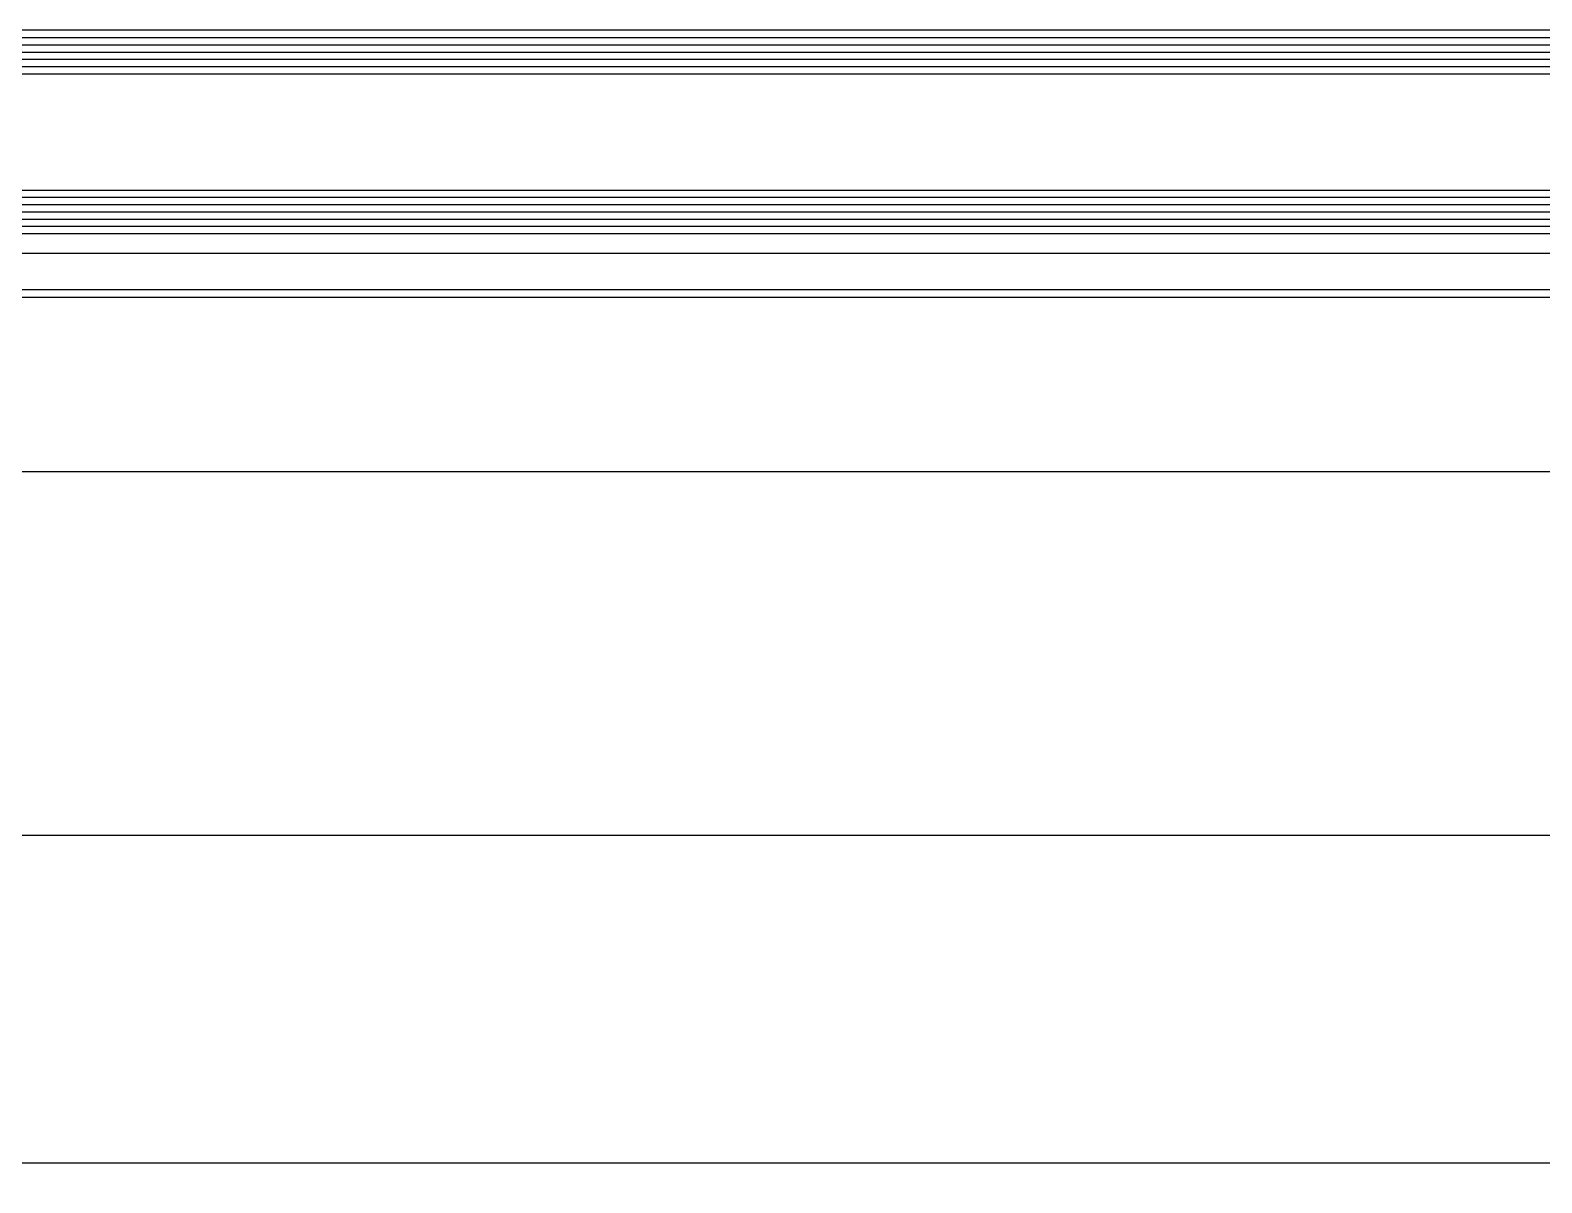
# Model space of a CAD drawing. Header units: inches. Extents: x 21 to 32698, y 13 to 3712.
# Drawn here: x 10719.45 to 10740.22, y 2584.81 to 2600.65 of the extents above; entities that cross this region are included whole.
import ezdxf

# ---------------------------------------------------------------- set-up
doc = ezdxf.new("R2010")
doc.units = ezdxf.units.IN
doc.header["$MEASUREMENT"] = 0
doc.set_wipeout_variables(frame=1)
for name, color, linetype, lineweight in [('Z_MİM_-KM-GLAZ-1', 8, 'Continuous', 25), ('Z_MİM_-KM-IZO-THERMAL', 8, 'Continuous', 25), ('Z_MİM_-KM-IZO-THERMAL-ROCKWOOL', 8, 'BATTING', 25), ('Z_MİM_-KM-PAINT', 8, 'Continuous', 25), ('Z_MİM_-KM-WALL-PLASTER', 8, 'Continuous', 25), ('Z_MİM_00', 8, 'Continuous', 25), ('Z_MİM_ALUMINIUM', 8, 'Continuous', 25), ('Z_MİM_KOLON-0.KAT', 8, 'Continuous', 25), ('Z_MİM_MYM_CAM', 8, 'Continuous', 25)]:
    doc.layers.add(name, color=color, linetype=linetype, lineweight=lineweight)
doc.linetypes.add('BATTING', pattern='A,0.00254,-2.54,[134,ltypeshp.shx,S=2.54,R=0,X=-2.54,Y=0],-5.08,[134,ltypeshp.shx,S=2.54,R=180,X=2.54,Y=0],-2.54', length=10.16254)

# ---------------------------------------------------------------- blocks, each defined once
blk = doc.blocks.new('*U181')
at = {"layer": 'Z_MİM_MYM_CAM'}
blk.add_line((1522.63, 0), (-387.24, 0), dxfattribs=at)
for points in [[(1522.63, 0), (-387.24, 0)], [(1522.63, 0), (-387.24, 0)], [(-387.24, -1), (1522.63, -1)], [(-387.24, -2), (1522.63, -2)], [(-387.24, -3), (1522.63, -3)], [(-387.24, -4), (1522.63, -4)], [(-387.24, -5), (1522.63, -5)], [(-387.24, -6), (1522.63, -6)], [(-387.24, -22), (1522.63, -22)], [(-387.24, -22), (1522.63, -22)], [(1522.63, -23), (-387.24, -23)], [(1522.63, -24), (-387.24, -24)], [(1522.63, -25), (-387.24, -25)], [(1522.63, -26), (-387.24, -26)], [(1522.63, -27), (-387.24, -27)], [(1522.63, -28), (-387.24, -28)], [(1522.63, -28), (-387.24, -28)]]:
    blk.add_lwpolyline(points, dxfattribs=at)
blk = doc.blocks.new('-KM-AL3 420_900')
at = {"layer": 'Z_MİM_KOLON-0.KAT', "xscale": 0.1, "yscale": 0.1, "zscale": 0.1}
blk.add_blockref('*U181', (3139.73, 2313.301), dxfattribs=at)
blk.add_wipeout([(3094.386, 2310.148), (3094.386, 2269.731), (3684.386, 2269.731), (3684.386, 2310.148)]).dxf.layer = 'Z_MİM_-KM-GLAZ-1'
at = {"layer": 'Z_MİM_ALUMINIUM'}
for p, q in [((3100.006, 2309.631), (3678.767, 2309.631)), ((3100.006, 2297.731), (3678.767, 2297.731))]:
    blk.add_line(p, q, dxfattribs=at)

msp = doc.modelspace()

# ---------------------------------------------------------------- block references
at = {"layer": 'Z_MİM_00'}
msp.add_blockref('-KM-AL3 420_900', (7602.33, 287.352), dxfattribs=at)

# ---------------------------------------------------------------- next in the draw order: linework, layer by layer
at = {"layer": 'Z_MİM_-KM-IZO-THERMAL'}
msp.add_lwpolyline([(11329.214, 1162.159), (11329.214, 969.583), (12844.215, 969.583), (12844.215, 2594.584), (9029.215, 2594.584), (9029.215, 1624.583), (9319.214, 1624.583), (9319.214, 969.583), (10654.214, 969.583), (10654.214, 1161.832)], dxfattribs=at)
at = {"layer": 'Z_MİM_-KM-IZO-THERMAL-ROCKWOOL', "ltscale": 0.45}
msp.add_lwpolyline([(11334.214, 1162.159), (11334.214, 974.583), (12839.215, 974.583), (12839.215, 2589.584), (9034.215, 2589.584), (9034.215, 1629.583), (9324.214, 1629.583), (9324.214, 974.583), (10649.214, 974.583), (10649.214, 1161.832)], dxfattribs=at)
at = {"layer": 'Z_MİM_-KM-PAINT'}
msp.add_lwpolyline([(11326.214, 1162.159), (11326.214, 966.583), (12847.215, 966.583), (12847.215, 2597.584), (9026.215, 2597.584), (9026.215, 1621.583), (9316.214, 1621.583), (9316.214, 966.583), (10657.214, 966.583), (10657.214, 1161.832)], dxfattribs=at)
at = {"layer": 'Z_MİM_-KM-WALL-PLASTER'}
msp.add_lwpolyline([(11326.714, 1162.159), (11326.714, 967.083), (12846.715, 967.083), (12846.715, 2597.084), (9026.715, 2597.084), (9026.715, 1622.083), (9316.714, 1622.083), (9316.714, 967.083), (10656.714, 967.083), (10656.714, 1161.832)], dxfattribs=at)

doc.saveas('drawing.dxf')
